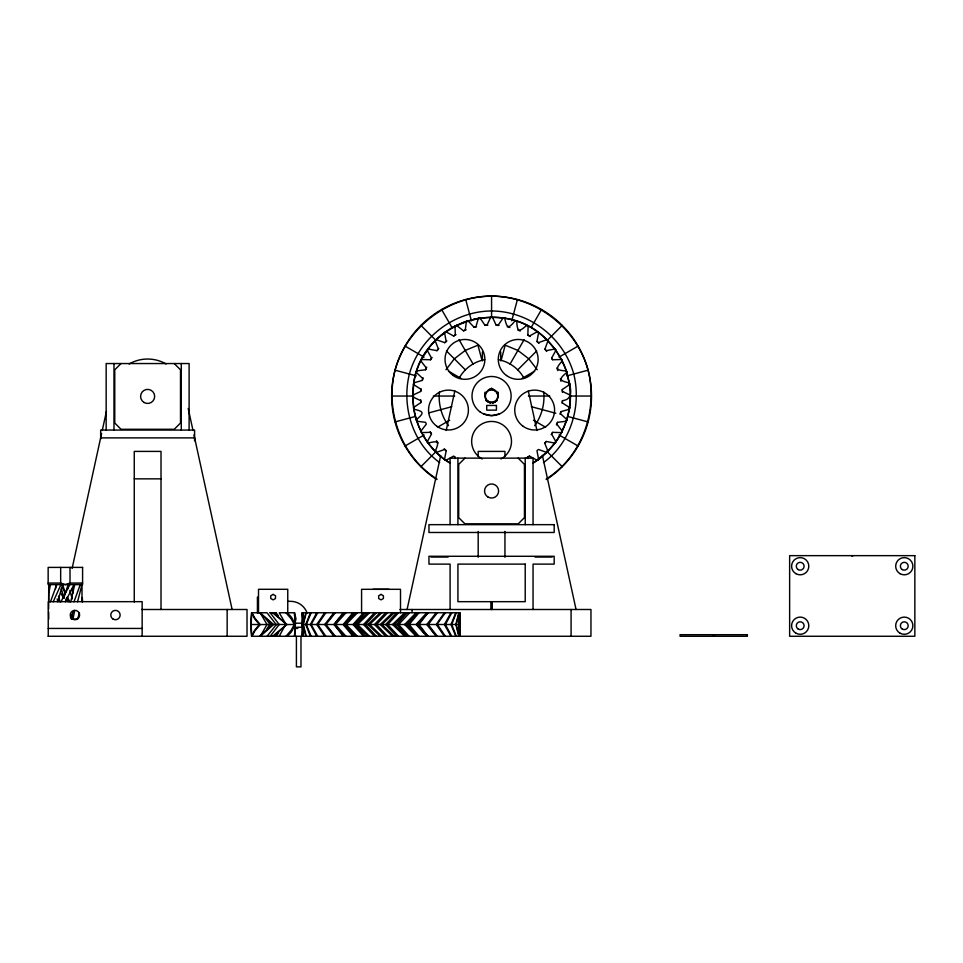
<?xml version="1.0" encoding="UTF-8"?>
<svg xmlns="http://www.w3.org/2000/svg" width="963" height="963" viewBox="0 0 963 963"><rect width="100%" height="100%" fill="white"/><g stroke="black" fill="none" stroke-linecap="round" stroke-linejoin="round"><path stroke-width="1.44" d="M533.117 463.071C556.289 449.023 570.89 422.288 570.457 395.215L562.476 391.435L562.284 389.521L569.615 384.538L566.34 370.887L561.477 359.5L552.666 359.753L551.606 358.128L555.88 350.363L546.755 339.686L538.425 342.684L536.945 341.432L538.606 332.729C504.913 306.366 451.166 314.877 427.259 350.363C402.016 384.141 410.924 436.769 445.881 460.362L453.645 456.089L455.294 457.1L455.066 458.544M570.433 396.84L569.35 382.889C558.997 380.698 558.612 379.121 566.846 372.464C567.977 381.444 577.102 398.947 562.488 400.656L562.248 403.22M276.417 624.493L267.064 636.266M302.864 627.455L302.153 636.266L302.153 612.769L459.929 612.769L459.929 636.266L459.255 614.238M570.457 395.215L569.35 409.215L560.839 411.683L560.117 414.379M303.261 636.266L302.153 624.493L303.261 612.769M459.929 612.769L459.255 634.798M48.644 600.394L48.74 584.613L49.306 587.478M50.461 584.613L48.74 593.22L48.644 609.001M48.644 611.878L48.74 619.053M81.999 601.827L81.999 584.613L77.546 601.827M498.954 325.482L496.174 325.193L492.406 317.164L490.733 317.164L486.965 325.193L485.039 325.338L480.056 318.007L478.406 318.272L475.927 326.734M450.022 463.071L444.533 459.375L446.158 450.708L444.725 449.42L436.383 452.417L435.204 451.238C439.513 441.572 438.466 440.344 428.246 443.088L427.259 441.74L431.496 434L430.521 432.327L421.662 432.604L420.903 431.123L426.296 424.141L425.598 422.336L416.81 421.216L416.317 419.675C424.466 412.946 424.189 411.43 413.789 409.215L413.524 407.566L420.807 402.594L420.711 400.656L412.682 396.888L412.682 395.215L420.711 391.447L420.903 388.619M562.488 400.656L562.248 402.883L569.615 407.566L569.338 409.167M420.711 391.447L420.903 389.221L413.524 384.538C420.277 322.22 504.203 294.257 547.008 339.999M302.996 612.769L302.827 623.037M302.827 625.962L302.996 636.266M55.505 588.911L56.047 584.613M437.009 479.056C401.186 456.727 384.706 410.671 395.059 370.189C406.723 327.589 447.398 296.375 491.575 296.135C535.741 296.375 576.416 327.589 588.08 370.189C598.444 410.671 581.953 456.727 546.129 479.056M423.022 377.725L422.3 380.409L413.789 382.889L412.682 396.888L412.682 395.215L413.789 409.215M439.441 391.965C438.153 403.641 441.511 416.185 448.469 425.658M273.673 636.266L286.769 624.493L273.673 612.769M459.026 634.798L459.026 614.238M530.18 336.52L527.844 335.004L528.121 326.144L526.629 325.386C518.78 332.512 517.287 331.838 516.734 321.281L515.133 320.763C508.5 329.033 506.923 328.6 504.732 318.272L503.083 318.007L498.112 325.289L496.174 325.193M276.188 624.542L267.028 612.769L251.536 612.769C250.693 620.605 250.693 628.43 251.536 636.266L590.957 636.266L590.957 609.495L399.958 609.495M294.726 636.266C295.581 628.43 295.581 620.605 294.726 612.769L279.234 612.769L285.204 622.953M413.524 384.538L413.801 382.937M258.529 612.769L258.505 589.296L287.768 589.296L287.744 612.769M569.615 407.566L566.34 421.216L557.541 422.336L556.409 424.876M305.765 636.266L302.996 624.493L305.765 612.769M459.086 612.769L456.33 624.518L459.086 636.266M70.744 601.827L74.693 584.613M74.693 610.434L72.971 619.053L71.864 614.743M294.401 636.266C295.184 628.43 295.184 620.605 294.401 612.769M458.821 612.769L455.8 624.493L458.821 636.266M67.639 588.971L68.602 584.553M72.129 568.411L101.609 433.422M102.259 430.485L106.424 411.418M407.084 609.495L440.741 455.439M446.194 430.485L454.849 390.87M422.3 380.409L422.757 378.531L416.293 372.464L416.81 370.887L425.598 369.768L426.729 367.228M560.839 411.683L560.394 413.572L566.846 419.639L566.34 421.216M501.121 360.427L505.202 345.175L517.901 350.436L528.807 358.814L537.185 369.72M511.726 320.811L517.432 299.541M451.803 612.769L445.363 624.518L451.707 636.266M306.282 612.769L303.261 624.493L306.282 636.266M50.461 601.827L56.757 584.613M80.278 584.613L73.97 601.827M79.496 612.901L77.546 619.053L71.214 619.053M63.775 598.143L68.156 584.613M66.555 598.143L65.364 601.827L73.97 584.613M416.293 372.464L416.81 370.924M456.318 612.769L451.719 624.518L456.318 636.266M566.846 419.639L561.477 432.604L552.666 432.351L551.101 434.662M455.812 612.769L450.949 624.493L455.812 636.266M311.133 636.266L306.282 624.493L311.133 612.769M53.194 601.827L60.91 584.613M425.598 369.768L426.344 367.986L420.903 360.981L421.662 359.5L430.521 359.777L432.038 357.442M557.541 422.336L556.807 424.117L562.236 431.123L561.477 432.604L562.248 431.111L559.262 436.552L554.905 443.088L546.226 441.463L544.54 443.377M310.375 612.769L305.789 624.493L310.375 636.266M407.325 636.266L396.708 624.518L407.325 612.769M70.419 617.813L73.97 610.434M490.612 403.172L488.686 402.04A6.657 6.657 0 0 1 486.375 400.199C482.764 395.528 486.797 390.003 491.575 388.366L496.776 391.905A6.657 6.657 0 0 1 498.052 394.577L498.052 397.526L496.776 400.199A6.657 6.657 0 0 1 494.452 402.04L492.538 403.172M260.973 635.086L267.028 624.493L261.057 614.358M285.782 624.193L279.21 636.266M546.695 351.363L544.938 349.196L547.935 340.866L546.755 339.686M60.91 601.827L69.83 584.613M251.536 636.266L254.593 630.38L259.444 624.518L254.593 618.655L251.536 612.769M450.949 612.769L444.376 624.542L450.949 636.266M317.718 636.266L311.133 624.493L317.718 612.769M285.951 612.769L291.055 618.655L294.389 624.518L291.055 630.38L285.951 636.266M316.731 612.769L310.411 624.493L316.731 636.266M510.017 364.11L524.137 339.65M531.239 327.348L541.531 309.52M527.844 335.004L529.494 336.015L537.258 331.741C551.185 341.636 561.718 356.141 566.822 372.428L566.34 370.887C555.759 370.334 555.145 368.841 562.236 360.981L554.905 349.015L546.19 350.676L544.974 349.172M430.521 359.777L431.532 358.128L427.259 350.363L428.246 349.015L436.949 350.676L438.755 348.498M552.666 432.351L551.606 433.976L555.88 441.74L546.755 452.417L538.449 449.456L536.957 450.672L538.606 459.375L537.258 460.362L529.518 456.125L527.086 457.485M445.351 612.769L436.901 624.518M444.364 612.769L436.251 624.493L444.364 636.266M325.855 636.266L317.718 624.493L325.855 612.769M428.246 349.015L424.743 354.119M554.893 443.088L558.396 437.972M330.153 618.655L334.185 612.769M429.534 622.158L427.921 624.493L437.419 624.53L445.351 636.266M324.675 612.769L316.767 624.493L324.675 636.266M343.117 636.266L334.221 624.542L343.117 612.769M427.897 612.769L418.965 624.505L427.885 636.266M266.787 629.212L269.821 624.518M276.044 636.266L278.62 632.739M279.174 624.542L270.23 636.266M445.965 369.72L454.331 358.814L465.237 350.436L477.937 345.175L482.018 360.427M534.67 425.658C541.627 416.185 544.986 403.641 543.698 391.965M437.407 612.769L428.102 624.53L437.407 636.266M436.227 612.769L426.753 624.542L436.227 636.266M335.353 636.266L325.855 624.493L335.353 612.769M417.352 624.542L421.999 618.655L417.352 624.542L423.768 632.739M352.711 613.082L343.141 624.518L335.353 624.493L345.97 612.769M341.961 616.296L343.827 613.949M334.005 612.769L324.712 624.493L334.005 636.266M418.965 612.769L409.131 624.542L418.965 636.266M286.818 636.266C296.243 629.646 296.243 619.39 286.818 612.769M344.802 624.493L354.757 612.769M417.316 612.769L407.361 624.493L417.316 636.266M536.945 341.432L539.027 343.297M446.158 450.708L444.124 448.806M338.856 618.234L334.173 624.518M409.167 624.542L409.684 623.88M436.949 350.676L438.406 348.991L435.204 340.866L436.383 339.686L444.725 342.684L446.88 340.926M546.779 452.381L547.947 451.226L544.733 443.112L546.226 441.463M260.287 624.542L255.219 630.38L251.873 636.266C251.09 628.43 251.09 620.605 251.873 612.769L255.219 618.655L260.287 624.542L272.577 624.518L259.456 612.769M428.078 612.769L417.617 624.53L416.112 624.493L426.729 636.266M426.729 612.769L416.136 624.493L409.106 624.493M852.869 555.651L852.315 556.277L851.617 555.651M344.321 624.493L353 624.518L363.52 612.769M365.699 624.217L376.437 612.769M396.371 613.094L385.694 624.542L396.672 636.266M344.489 612.769L334.041 624.493L344.489 636.266M365.41 612.769L354.793 624.542M365.41 636.266L354.745 624.493L363.533 624.518L374.511 612.769M398.562 612.769L387.608 624.542L398.562 636.266M436.347 339.722L432.122 344.188M365.398 624.493L374.523 624.518L385.645 612.769M387.571 612.769L376.461 624.542L387.571 636.266M344.525 624.493L355.877 612.769M417.593 612.769L406.23 624.53L398.562 624.493L409.106 636.266M416.112 612.769L404.665 624.493L416.112 636.266M357.454 612.769L345.97 624.493L357.454 636.266M121.025 363.545L114.766 369.804L114.766 423.022L121.025 429.281L174.243 429.281L180.502 423.022L180.502 369.804L174.243 363.545M420.915 466.706L436.492 451.129M517.649 369.973L536.644 350.977M547.67 339.951L562.223 325.398M464.96 458.135L458.701 464.395L458.701 517.613L464.96 523.872L518.178 523.872L524.438 517.613L524.438 464.395L518.178 458.135M406.205 612.769L394.216 624.53L387.62 624.542M404.629 612.769L392.591 624.493L404.629 636.266M367.878 612.769L355.913 624.493L367.878 636.266M369.527 612.769L357.454 624.493L369.527 636.266M394.204 612.769L381.89 624.53L394.204 636.266M392.555 612.769L380.253 624.542L392.555 636.266M380.204 612.769L367.926 624.493L380.204 636.266M381.878 612.769L369.527 624.493L381.878 636.266M259.456 636.266L272.577 624.518M547.935 451.238L533.502 462.878M260.323 636.266L273.612 624.542L260.492 613.118M444.725 342.684L446.194 341.432L444.533 332.716L445.881 331.741L453.645 336.015L456.053 334.618M272.601 636.266L286.769 624.493L273.612 624.493M462.156 322.858L467.982 320.775L474.049 327.227L476.541 326.626M486.171 400.608C489.264 403.088 494.067 403.461 496.776 400.199M537.258 460.362L542.169 456.57M440.97 335.521L445.857 331.778M543.517 462.529C570.77 443.04 581.712 406.025 573.755 374.029C563.824 337.748 529.181 311.181 491.575 310.965C453.958 311.181 419.326 337.748 409.383 374.029C401.439 406.025 412.369 443.04 439.634 462.529M431.496 434L430.184 431.797M551.606 358.128L552.521 359.717M453.645 336.015L455.294 335.004L455.018 326.144L456.498 325.386L463.504 330.815L466.104 329.815M529.518 456.125L527.844 457.1L528.073 458.544M488.241 390.292L491.575 388.366M405.038 446.013L424.105 434.999M437.575 427.223L449.685 420.229M522.271 378.327L534.694 371.152M559.034 357.104L578.101 346.09M492.683 403.088L497.113 400.536M494.452 402.04L496.968 400.608M456.498 325.386L451.069 328.359M463.504 330.815L465.285 330.08L466.405 321.293L467.982 320.775M82.589 583.048L70.01 583.048L65.364 584.613L60.669 583.048L48.15 583.048M499.532 413.921L491.575 415.619L483.607 413.921M395.059 421.914L414.933 416.582M428.667 412.91L451.779 406.711M566.81 375.895L588.08 370.189M474.049 327.227L475.939 326.782M488.686 390.063L491.575 389.401L494.452 390.063M480.056 318.007L473.965 319.15M562.284 389.521L562.428 392.302M420.807 402.594L420.711 399.801M516.698 321.293L515.133 320.763M485.039 325.338L487.82 325.193M417.749 624.518L428.078 636.266M285.915 624.542L294.389 624.518M404.665 624.493L407.337 624.518M389.004 589.308L373.078 589.308M381.89 624.53L385.694 624.542M391.652 396.046L413.669 396.046M433.362 396.046L454.68 396.046M528.458 396.046L549.777 396.046M569.47 396.046L591.487 396.046M100.633 437.888L194.622 437.888M134.254 478.852L161.014 478.852M430.918 557.059L448.132 557.059M535.007 557.059L552.22 557.059M258.265 597.132L257.422 597.132L257.422 613.082M287.865 601.333L290.621 601.333A17.466 17.466 0 0 1 307.173 613.19M141.633 609.495L247.022 609.495L247.022 636.266L48.15 636.266M269.821 612.769L276.453 612.769M294.437 623.193L302.827 623.193M251.861 624.493L258.686 624.542M302.996 624.493L307.185 624.493M311.543 624.542L306.282 624.493M318.56 624.518L311.133 624.493M326.397 624.518L317.718 624.493M335.666 624.542L325.855 624.493M376.437 624.493L380.253 624.493M396.708 624.518L394.216 624.53L406.205 636.266M426.778 624.493L418.989 624.493M437.046 624.493L451.719 624.518M451.816 624.493L456.33 624.518M456.835 624.542L458.821 624.493M296.857 627.262L303.116 627.262M294.955 627.732L297.603 627.732M48.234 628.442L142.151 628.442M294.834 628.442L297.784 628.442M302.153 624.493L303.983 624.518M343.105 624.518L352.976 636.266M286.757 624.542L272.601 612.769M507.212 326.782L509.896 327.504M395.059 370.189L416.329 375.895M531.359 406.711L555.807 413.259M568.206 416.582L588.08 421.914M449.649 462.878C430.353 450.828 416.786 430.136 413.548 407.602M520.213 331.043L517.853 330.08M526.629 325.386L528.085 326.144M491.864 388.546L495.68 390.749M405.038 346.09L424.105 357.104M448.445 371.152L460.868 378.327M533.454 420.229L545.576 427.223M559.034 434.999L578.101 446.013M486.195 400.62L489.998 402.823M537.246 331.729L538.57 332.716M444.569 459.387L445.881 460.362M486.375 400.199L488.686 402.04M365.422 624.53L376.437 636.266M420.915 325.398L435.469 339.951M446.495 350.977L465.49 369.973M546.659 451.129L562.223 466.706M406.23 624.53L417.593 636.266M355.877 636.266L344.489 624.493M435.24 451.262L436.383 452.417M374.535 624.518L385.645 636.266M374.511 636.266L363.545 624.518M345.97 636.266L335.353 624.493M363.52 636.266L353 624.518M398.61 624.542L409.371 613.082M276.056 612.769L278.427 615.899M354.757 636.266L344.802 624.542M269.917 624.193L265.932 618.655M436.444 440.741L438.201 442.908M416.293 419.639L416.81 421.216M341.961 632.739L343.827 635.086M270.218 612.769L279.198 624.542M427.921 624.542L429.534 626.877M330.153 630.38L334.185 636.266M431.942 630.38L433.422 632.739M441.608 309.52L451.9 327.348M459.014 339.65L473.122 364.11M62.824 588.297L65.364 593.22L62.583 584.613L57.756 601.827L57.19 598.962M67.278 596.916L69.83 601.827M60.91 593.22L63.462 598.143M561.465 359.476L562.199 360.956M420.939 431.147L421.662 432.604M496.776 391.905L498.052 394.577M556.807 367.986L557.806 370.586M66.965 598.143L68.156 601.827M64.172 598.143L61.283 588.911M566.328 370.863L566.822 372.428M69.878 590.355L72.237 598.962M465.707 299.541L471.413 320.811M71.864 588.911L72.971 593.22M58.502 596.085L59.983 601.827M528.29 390.87L536.945 430.485M542.398 455.439L576.055 609.495M188.206 408.481L193.009 430.485M193.972 434.891L232.119 609.495M560.394 378.531L560.972 381.264M569.615 384.538L569.35 382.877L569.59 384.502M302.864 621.58L302.153 612.769M82.288 597.529L82.589 601.827M570.457 395.203L570.457 396.888M714.341 634.701L714.341 636.266M713.715 634.701L713.715 636.266M713.089 634.701L713.089 636.266M571.083 609.495L571.083 636.266M533.045 524.654L533.045 458.135L450.094 458.135L450.094 524.654M533.045 609.495L533.045 564.113L554.182 564.113L554.182 556.277L428.956 556.277L428.956 564.113L450.094 564.113L450.094 609.495M525.22 458.135L525.22 524.654M504.949 456.366L504.949 451.406L478.19 451.406L478.19 456.366M504.949 531.407L504.949 557.3M500.736 351.989L500.736 360.896M498.22 392.206L498.22 394.77M492.201 601.67L492.201 609.495M491.575 296.135L491.575 316.719M491.648 601.67L491.648 609.495M490.949 601.67L490.949 609.495M484.919 392.206L484.919 394.77M482.403 351.989L482.403 360.896M478.19 531.407L478.19 557.3M457.919 458.135L457.919 524.654M412.056 609.495L412.056 612.468M400.5 612.757L400.5 589.308L361.582 589.308L361.582 612.757M300.986 636.435L300.986 666.865L296.411 666.865L296.411 636.435M227.148 609.495L227.148 636.266M194.586 440.825L194.586 430.064L100.67 430.064L100.67 439.008M189.109 430.064L189.109 363.545L106.159 363.545L106.159 430.064M181.285 363.545L181.285 430.064M161.014 609.495L161.014 451.406L134.254 451.406L134.254 602.044M142.151 636.266L142.151 601.67L48.234 601.67L48.234 636.266M113.983 363.545L113.983 430.064M70.01 567.4L70.01 583.048M60.669 567.4L60.669 583.048M436.684 479.55A99.911 99.911 0 0 1 416.281 330.357A99.911 99.911 0 0 1 566.858 330.357A99.911 99.911 0 0 1 546.454 479.55M294.377 615.056A5.297 5.297 0 0 1 294.377 622.543M482.21 458.966A19.934 19.934 0 0 1 476.155 428.74A19.934 19.934 0 0 1 506.983 428.74A19.934 19.934 0 0 1 500.929 458.966M485.087 394.577A6.657 6.657 0 0 1 486.375 391.905M459.507 377.544A37.027 37.027 0 0 1 484.678 359.681M498.461 359.681A37.027 37.027 0 0 1 523.631 377.544M129.126 363.99A37.027 37.027 0 0 1 166.142 363.99M421.662 359.5L420.903 360.981L421.662 359.536M273.131 594.4L270.759 595.76L270.759 598.505L273.131 599.877L275.502 598.505L275.502 595.76L273.131 594.4M381.047 594.4L378.664 595.76L378.664 598.505L381.047 599.877L383.418 598.505L383.418 595.76L381.047 594.4M492.406 317.164L490.733 317.164L492.358 317.188M504.732 318.272L503.059 318.007L504.696 318.284M496.427 405.447L486.712 405.447L486.712 410.142L496.427 410.142L496.427 405.447M554.182 524.654L428.956 524.654L428.956 532.479L554.182 532.479L554.182 524.654M914.85 555.651L789.636 555.651L789.636 636.266L914.85 636.266L914.85 555.651M525.22 564.113L457.919 564.113L457.919 601.67L525.22 601.67L525.22 564.113M82.589 567.4L48.15 567.4L48.15 584.613L82.589 584.613L82.589 567.4M747.36 634.701L680.059 634.701L680.059 636.266L747.36 636.266L747.36 634.701M555.88 350.363L554.893 349.003L555.844 350.339M427.295 441.764L428.246 443.088L427.295 441.764M488.446 401.475A6.26 6.26 0 0 0 497.835 396.046A6.26 6.26 0 0 0 488.446 390.629A6.26 6.26 0 0 0 488.446 401.475M522.945 426.176A19.934 19.934 0 0 0 554.483 412.14A19.934 19.934 0 0 0 526.556 391.845A19.934 19.934 0 0 0 522.945 426.176M506.49 375.51A19.934 19.934 0 0 0 538.028 361.474A19.934 19.934 0 0 0 510.101 341.179A19.934 19.934 0 0 0 506.49 375.51M453.224 375.51A19.934 19.934 0 0 0 484.762 361.474A19.934 19.934 0 0 0 456.835 341.191A19.934 19.934 0 0 0 453.224 375.51M436.757 426.176A19.934 19.934 0 0 0 468.295 412.14A19.934 19.934 0 0 0 440.368 391.845A19.934 19.934 0 0 0 436.757 426.176M480.068 411.875A19.561 19.561 0 0 0 511.028 398.092A19.561 19.561 0 0 0 483.607 378.182A19.561 19.561 0 0 0 480.068 411.875M795.895 573.671A8.607 8.607 0 0 0 808.8 566.22A8.607 8.607 0 0 0 795.895 558.769A8.607 8.607 0 0 0 795.895 573.671M795.895 633.16A8.607 8.607 0 0 0 808.8 625.697A8.607 8.607 0 0 0 795.895 618.246A8.607 8.607 0 0 0 795.895 633.16M899.984 633.16A8.607 8.607 0 0 0 912.888 625.697A8.607 8.607 0 0 0 899.984 618.246A8.607 8.607 0 0 0 899.984 633.16M899.984 573.671A8.607 8.607 0 0 0 912.888 566.22A8.607 8.607 0 0 0 899.984 558.769A8.607 8.607 0 0 0 899.984 573.671M902.331 569.615A3.912 3.912 0 0 0 908.193 566.22A3.912 3.912 0 0 0 902.331 562.837A3.912 3.912 0 0 0 902.331 569.615M902.331 629.092A3.912 3.912 0 0 0 908.193 625.697A3.912 3.912 0 0 0 902.331 622.315A3.912 3.912 0 0 0 902.331 629.092M798.243 629.092A3.912 3.912 0 0 0 804.105 625.697A3.912 3.912 0 0 0 798.243 622.315A3.912 3.912 0 0 0 798.243 629.092M798.243 569.615A3.912 3.912 0 0 0 804.105 566.22A3.912 3.912 0 0 0 798.243 562.837A3.912 3.912 0 0 0 798.243 569.615M488.048 497.101A7.042 7.042 0 0 0 498.617 490.998A7.042 7.042 0 0 0 488.048 484.907A7.042 7.042 0 0 0 488.048 497.101M72.574 619.125A4.695 4.695 0 0 0 79.628 615.056A4.695 4.695 0 0 0 72.574 610.987A4.695 4.695 0 0 0 72.574 619.125M113.116 619.125A4.695 4.695 0 0 0 120.158 615.056A4.695 4.695 0 0 0 113.116 610.987A4.695 4.695 0 0 0 113.116 619.125M144.113 402.51A7.042 7.042 0 0 0 154.67 396.419A7.042 7.042 0 0 0 144.113 390.316A7.042 7.042 0 0 0 144.113 402.51"/></g></svg>
